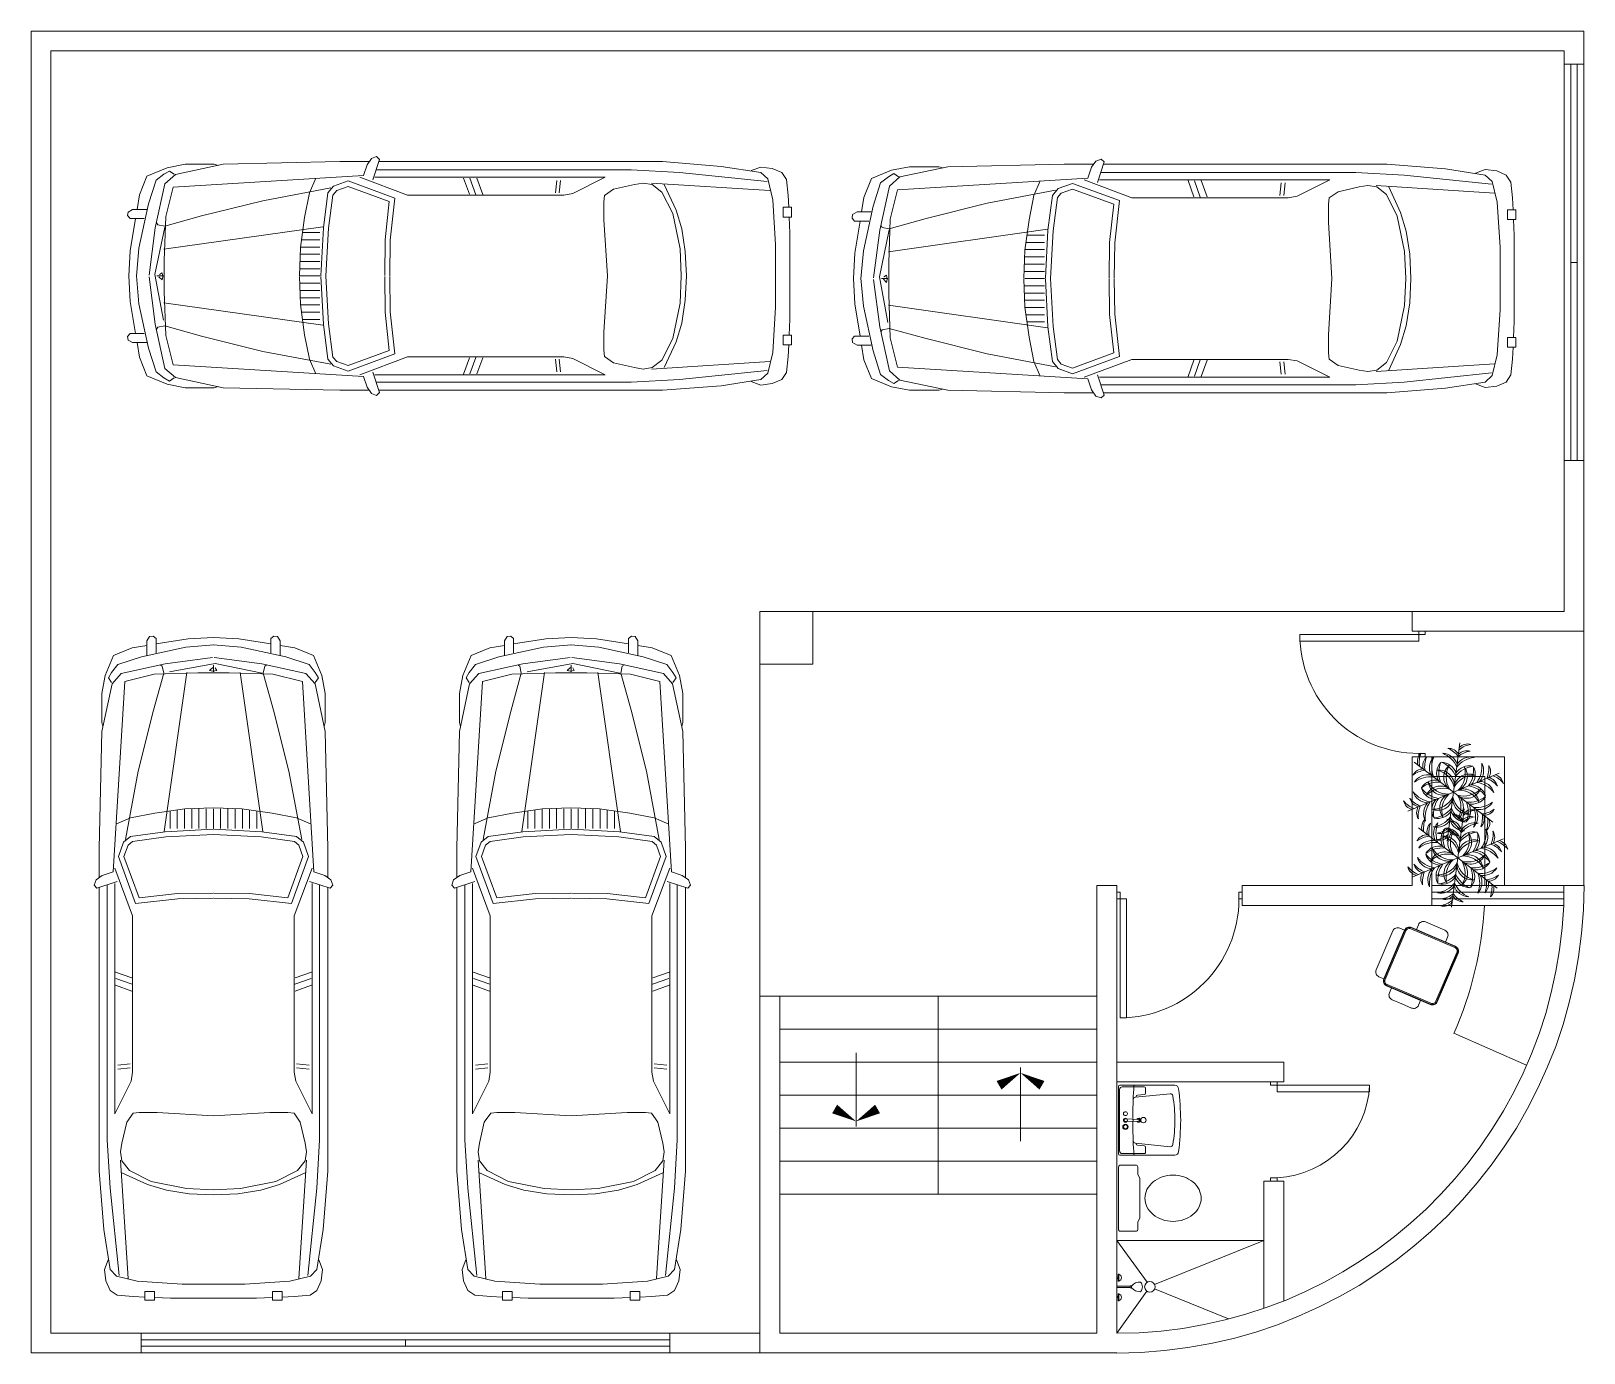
# Model space of a CAD drawing. Header units: millimetres. Extents: x 94 to 362, y 157 to 221.
# Drawn here: x 183.22 to 194.97, y 185.86 to 195.86 of the extents above; entities that cross this region are included whole.
import ezdxf

# ---------------------------------------------------------------- set-up
doc = ezdxf.new("R2010")
doc.units = ezdxf.units.MM
doc.layers.get('0').update_dxf_attribs({"lineweight": 9})
for name, color, linetype, lineweight in [('ARBOL', 3, 'Continuous', 9), ('eq', 5, 'Continuous', 9), ('puertas y muebles', 6, 'Continuous', 9)]:
    doc.layers.add(name, color=color, linetype=linetype, lineweight=lineweight)

# ---------------------------------------------------------------- blocks, each defined once
blk = doc.blocks.new('AUTO')
at = {"color": 0, "linetype": 'ByBlock'}
for p, q in [((1.4, 0.382), (1.532, 0.382)), ((1.4, 0.327), (1.54, 0.327)), ((1.4, 0.272), (1.549, 0.272)), ((1.4, 0.217), (1.549, 0.217)), ((1.4, 0.163), (1.549, 0.163)), ((1.4, 0.108), (1.549, 0.108)), ((1.4, 0.053), (1.549, 0.053)), ((1.4, -0.001), (1.549, -0.001)), ((1.4, -0.056), (1.549, -0.056)), ((1.4, -0.111), (1.549, -0.111)), ((1.4, -0.166), (1.549, -0.166)), ((1.4, -0.22), (1.54, -0.22)), ((1.4, -0.275), (1.532, -0.275))]:
    blk.add_line(p, q, dxfattribs=at)
for points in [[(0.999, 0.781), (0.948, 0.935), (0.971, 0.956), (1.01, 0.942), (1.043, 0.895), (1.071, 0.813), (2.511, 0.725), (2.566, 0.502), (2.578, 0.171), (2.578, 0.049)], [(-2.147, 0.573), (-2.142, 0.662), (-2.13, 0.783), (-2.095, 0.836), (-2.022, 0.867), (-1.936, 0.878), (-1.863, 0.851)], [(0.954, 0.918), (-1.192, 0.918), (-1.635, 0.883), (-1.936, 0.836), (-1.988, 0.788), (-2.026, 0.631), (-2.048, 0.29), (-2.048, 0.053)], [(-1.983, 0.767), (-1.321, 0.836), (-0.956, 0.857), (0.974, 0.857)], [(2.693, 0.06), (2.646, 0.418), (2.573, 0.752), (2.493, 0.821), (2.132, 0.899), (1.25, 0.918), (1.026, 0.918)], [(2.784, 0.557), (2.766, 0.668), (2.709, 0.809), (2.557, 0.872), (2.42, 0.899), (2.2, 0.899), (2.17, 0.89)], [(2.504, 0.824), (2.539, 0.848), (2.58, 0.824), (2.64, 0.778), (2.697, 0.599), (2.77, 0.263), (2.789, 0.051)], [(-1.11, 0.757), (-2.005, 0.699)], [(-1.373, 0.053), (-1.364, 0.237), (-1.338, 0.41), (-1.295, 0.552), (-1.205, 0.746)], [(-0.775, 0.053), (-0.749, 0.479), (-0.749, 0.615), (-0.754, 0.662), (-0.822, 0.71), (-0.981, 0.746), (-1.046, 0.757), (-1.115, 0.746), (-1.188, 0.689), (-1.27, 0.526), (-1.325, 0.258), (-1.334, 0.053)], [(1.099, 0.8), (0.738, 0.665), (-0.445, 0.665), (-0.513, 0.677), (-0.759, 0.8), (0.984, 0.8)], [(-0.411, 0.683), (-0.421, 0.777)], [(-0.382, 0.683), (-0.392, 0.777)], [(0.213, 0.794), (0.168, 0.671)], [(0.265, 0.792), (0.221, 0.669)], [(0.313, 0.795), (0.269, 0.672)], [(0.871, 0.056), (0.868, 0.324), (0.832, 0.643), (1.187, 0.773), (1.297, 0.733), (1.339, 0.682), (1.374, 0.418), (1.393, 0.056)], [(0.91, 0.056), (0.907, 0.326), (0.875, 0.616), (1.187, 0.731), (1.273, 0.7), (1.301, 0.666), (1.335, 0.415), (1.354, 0.054)], [(1.317, 0.72), (1.833, 0.623), (2.295, 0.507), (2.574, 0.43), (2.627, 0.441), (2.637, 0.456)], [(1.555, 0.056), (1.548, 0.269), (1.516, 0.497), (1.48, 0.682), (1.432, 0.792)], [(-2.155, 0.053), (-2.155, 0.379), (-2.15, 0.5)], [(2.71, 0.557), (2.818, 0.557), (2.852, 0.538), (2.855, 0.51), (2.837, 0.488), (2.729, 0.488)], [(2.845, 0.053), (2.835, 0.245), (2.795, 0.488)], [(1.377, 0.426), (2.58, 0.255)], [(2.574, -0.316), (2.648, 0.041), (2.584, 0.386)], [(-2.155, 0.053), (-2.155, -0.272), (-2.15, -0.393)], [(0.954, -0.812), (-1.192, -0.812), (-1.635, -0.776), (-1.936, -0.729), (-1.988, -0.682), (-2.026, -0.524), (-2.048, -0.183), (-2.048, 0.053)], [(-1.373, 0.053), (-1.364, -0.131), (-1.338, -0.304), (-1.295, -0.446), (-1.205, -0.64)], [(-0.775, 0.053), (-0.749, -0.372), (-0.749, -0.509), (-0.754, -0.556), (-0.822, -0.603), (-0.981, -0.64), (-1.046, -0.65), (-1.115, -0.64), (-1.188, -0.582), (-1.27, -0.419), (-1.325, -0.152), (-1.334, 0.053)], [(0.871, 0.051), (0.868, -0.217), (0.832, -0.536), (1.187, -0.666), (1.297, -0.627), (1.339, -0.576), (1.374, -0.312), (1.393, 0.051)], [(0.91, 0.05), (0.907, -0.22), (0.875, -0.51), (1.187, -0.624), (1.273, -0.593), (1.301, -0.559), (1.335, -0.308), (1.354, 0.053)], [(0.999, -0.674), (0.948, -0.829), (0.971, -0.85), (1.01, -0.835), (1.043, -0.788), (1.071, -0.707), (2.511, -0.619), (2.566, -0.396), (2.578, -0.065), (2.578, 0.057)], [(2.693, 0.047), (2.646, -0.312), (2.573, -0.645), (2.493, -0.715), (2.132, -0.792), (1.25, -0.812), (1.026, -0.812)], [(1.555, 0.051), (1.548, -0.162), (1.516, -0.39), (1.48, -0.576), (1.432, -0.686)], [(2.504, -0.717), (2.539, -0.741), (2.58, -0.717), (2.64, -0.671), (2.697, -0.493), (2.77, -0.157), (2.789, 0.056)], [(2.634, 0.053), (2.584, 0.053)], [(2.618, 0.059), (2.594, 0.083), (2.589, 0.059), (2.594, 0.029), (2.614, 0.041)], [(2.845, 0.053), (2.835, -0.138), (2.795, -0.381)], [(1.377, -0.32), (2.58, -0.149)], [(1.317, -0.614), (1.833, -0.516), (2.295, -0.401), (2.574, -0.323), (2.627, -0.334), (2.637, -0.35)], [(-2.147, -0.467), (-2.142, -0.556), (-2.13, -0.677), (-2.095, -0.729), (-2.022, -0.761), (-1.936, -0.771), (-1.863, -0.745)], [(2.784, -0.451), (2.766, -0.561), (2.709, -0.703), (2.557, -0.766), (2.42, -0.792), (2.2, -0.792), (2.17, -0.784)], [(2.71, -0.451), (2.818, -0.451), (2.852, -0.431), (2.855, -0.404), (2.837, -0.381), (2.729, -0.381)], [(1.099, -0.694), (0.738, -0.558), (-0.445, -0.558), (-0.513, -0.57), (-0.759, -0.694), (0.984, -0.694)], [(-0.411, -0.576), (-0.421, -0.67)], [(-0.382, -0.576), (-0.392, -0.67)], [(0.213, -0.688), (0.168, -0.564)], [(0.265, -0.686), (0.221, -0.562)], [(0.313, -0.688), (0.269, -0.565)], [(-1.11, -0.65), (-2.005, -0.593)], [(-1.983, -0.661), (-1.321, -0.729), (-0.956, -0.75), (0.974, -0.75)]]:
    blk.add_lwpolyline(points, dxfattribs=at)
for points in [[(-2.168, 0.573), (-2.104, 0.573), (-2.104, 0.5), (-2.168, 0.5)], [(-2.168, -0.467), (-2.104, -0.467), (-2.104, -0.393), (-2.168, -0.393)]]:
    blk.add_lwpolyline(points, close=True, dxfattribs=at)
blk = doc.blocks.new('LAVABO')
at = {"layer": 'puertas y muebles'}
for p, q in [((-0.237, 0.264), (0.178, 0.264)), ((-0.016, 0.242), (-0.016, 0.203)), ((0.16, 0.252), (-0.006, 0.252)), ((0.188, 0.254), (0.188, -0.255)), ((-0.202, 0.2), (0.059, 0.174)), ((-0.007, 0.193), (0.044, 0.189)), ((0.054, 0.179), (0.054, 0.176)), ((0.18, -0.233), (0.18, 0.232)), ((0.136, 0.009), (0.036, 0.005)), ((0.136, 0.009), (0.036, 0.005)), ((0.136, 0.009), (0.036, 0.005)), ((0.136, -0.011), (0.036, -0.007)), ((0.136, -0.011), (0.036, -0.007)), ((0.136, -0.011), (0.036, -0.007)), ((0.059, -0.175), (-0.202, -0.201)), ((-0.016, -0.204), (-0.016, -0.243)), ((0.044, -0.19), (-0.007, -0.194)), ((0.054, -0.177), (0.054, -0.18)), ((0.178, -0.265), (-0.237, -0.265)), ((-0.006, -0.253), (0.16, -0.253))]:
    blk.add_line(p, q, dxfattribs=at)
blk.add_circle((0.136, -0.051), 0.02, dxfattribs=at)
for centre, radius, start, end in [((0.036, -0.001), 0.015, 25.7136, 331.5084), ((0.036, -0.001), 0.015, 28.4916, 334.2864), ((0.036, -0.001), 0.006, 88.791, 269.5242), ((0.036, -0.001), 0.006, 90.4758, 271.209), ((0.036, -0.001), 0.006, 90.4758, 271.209), ((0.036, -0.001), 0.006, 88.791, 269.5242), ((0.136, -0.001), 0.01, 265.6644, 90.3859), ((0.136, -0.001), 0.01, 269.6141, 94.3356)]:
    blk.add_arc(centre, radius, start, end, dxfattribs=at)
for centre, major_axis, start_param, end_param in [((2.165, -0.044), (-1.731, 1.731), 0.670167, 0.767701), ((-0.237, 0.234), (-0.0212, 0.0212), -0.785398, 0.670167), ((-0.006, 0.242), (0.00707, 0.00707), 0.785398, 2.356194), ((0.066, 0.259), (-0.00354, 0.00354), 4.014577, 5.497787), ((-1.839, 0.092), (1.356, 1.356), 5.530746, 5.585373), ((0.16, 0.232), (0.0141, 0.0141), 5.497787, 7.068583), ((0.178, 0.254), (-0.00707, 0.00707), 3.926991, 5.497787), ((0.178, 0.254), (0.00707, 0.00707), 5.497787, 7.068583), ((0.952, -0.012), (0.842, 0.842), 2.191775, 2.346653), ((-0.204, 0.18), (0.0141, 0.0141), 0.688167, 2.191775), ((-0.006, 0.203), (-0.00707, 0.00707), 0.785398, 2.264146), ((0.044, 0.179), (-0.00707, 0.00707), 3.926991, 5.405738), ((0.058, 0.154), (0.0141, 0.0141), 5.535272, 6.971352), ((-2.274, 0.067), (-1.664, 1.664), 3.898359, 3.964476), ((0, 0), (-0.0144, 0.0144), 3.926991, 10.210176), ((0.136, 0.049), (-0.0104, 0.0104), 3.926991, 10.210176), ((0.136, -0.001), (-0.0104, 0.0104), 3.926991, 10.210176), ((2.165, 0.043), (1.731, 1.731), 2.373891, 2.471425), ((0.952, 0.011), (-0.842, 0.842), 0.79494, 0.949818), ((-2.274, -0.068), (1.664, 1.664), 5.460302, 5.526419), ((0.136, -0.051), (-0.0104, 0.0104), 3.926991, 10.210176), ((-0.204, -0.181), (0.0141, 0.0141), 2.520614, 4.024222), ((-0.006, -0.204), (0.00707, 0.00707), 0.877447, 2.356194), ((0.044, -0.18), (-0.00707, 0.00707), 2.448243, 3.926991), ((0.058, -0.155), (0.0141, 0.0141), 4.024222, 5.460302), ((-1.839, -0.093), (-1.356, 1.356), 3.839405, 3.894032), ((0.16, -0.233), (-0.0141, 0.0141), 2.356194, 3.926991), ((-0.237, -0.235), (-0.0212, 0.0212), 0.900629, 2.356194), ((-0.006, -0.243), (0.00707, 0.00707), 2.356194, 3.926991), ((0.066, -0.26), (0.00354, 0.00354), 3.926991, 5.410201), ((0.178, -0.255), (0.00707, 0.00707), 3.926991, 5.497787), ((0.178, -0.255), (0.00707, 0.00707), 3.926991, 5.497787)]:
    blk.add_ellipse(centre, major_axis=major_axis, ratio=1, start_param=start_param, end_param=end_param, dxfattribs=at)
blk = doc.blocks.new('FLECHA')
blk.add_line((0, 5.95), (0, 0))
for points in [[(0, 4.89, 0, 2, 0), (-4.33, 2.39, 2, 2, 0)], [(0, 4.89, 0, 2, 0), (4.33, 2.39, 2, 2, 0)]]:
    blk.add_lwpolyline(points, format="xyseb")
blk = doc.blocks.new('S39')
for points in [[(-0.25, -0.1), (-0.25, -0.05, -0.414214), (-0.2, 0), (0.2, 0, -0.414214), (0.25, -0.05), (0.25, -0.1), (-0.25, -0.1)], [(-0.3, -0.4), (-0.3, -0.15, -0.414214), (-0.25, -0.1), (0.25, -0.1, -0.414214), (0.3, -0.15), (0.3, -0.6, -0.414214), (0.25, -0.65), (-0.25, -0.65, -0.414214), (-0.3, -0.6), (-0.3, -0.4)], [(-0.4, -0.35), (-0.4, -0.25, -0.414214), (-0.35, -0.2), (-0.3, -0.2), (-0.3, -0.5), (-0.35, -0.5, -0.414214), (-0.4, -0.45), (-0.4, -0.35)], [(0.3, -0.35), (0.3, -0.2), (0.35, -0.2, -0.414214), (0.4, -0.25), (0.4, -0.45, -0.414214), (0.35, -0.5), (0.3, -0.5), (0.3, -0.35)]]:
    blk.add_lwpolyline(points, format="xyb")
for points in [[(-0.296, -0.4), (-0.296, -0.15, -0.414214), (-0.25, -0.104), (0.25, -0.104, -0.414214), (0.296, -0.15), (0.296, -0.6, -0.414214), (0.25, -0.646), (-0.25, -0.646, -0.414214), (-0.296, -0.6)], [(-0.287, -0.4), (-0.287, -0.15, -0.414214), (-0.25, -0.113), (0.25, -0.113, -0.414214), (0.287, -0.15), (0.287, -0.6, -0.414214), (0.25, -0.637), (-0.25, -0.637, -0.414214), (-0.287, -0.6)]]:
    blk.add_lwpolyline(points, format="xyb", close=True)
blk = doc.blocks.new('PLANTA_PLANTA')
at = {"layer": 'ARBOL', "linetype": 'ByBlock'}
for p in [(0.072, 0.495), (-0.39, 0.302), (0.469, 0.191), (-0.454, -0.193), (-0.057, -0.497), (0.405, -0.304)]:
    blk.add_line(p, (0.008, -0.001), dxfattribs=at)
for centre, radius, start, end in [((0.225, 0.224), 0.26, 99.2504, 128.5535), ((0.149, 0.37), 0.115, 73.0055, 136.3398), ((-0.242, 0.307), 0.115, 133.0055, 196.3398), ((-0.078, 0.299), 0.26, 159.2504, 188.5535), ((-0.188, 0.266), 0.115, 133.0055, 196.3398), ((-0.024, 0.258), 0.26, 159.2504, 188.5535), ((-0.076, 0.245), 0.16, 137.2361, 207.3809), ((0.055, 0.251), 0.268, 157.5932, 201.2586), ((-0.108, 0.231), 0.16, 17.8787, 88.0235), ((-0.204, 0.143), 0.268, 24.001, 67.6664), ((-0.044, 0.326), 0.115, 28.9198, 92.2541), ((-0.154, 0.204), 0.26, 36.7061, 66.0092), ((0.249, 0.084), 0.268, 97.5932, 141.2586), ((0.179, 0.194), 0.16, 77.2361, 147.3809), ((0.216, 0.156), 0.26, 99.2504, 128.5535), ((0.141, 0.302), 0.115, 73.0055, 136.3398), ((-0.301, 0.118), 0.115, 88.9198, 152.2541), ((-0.251, -0.039), 0.26, 96.7061, 126.0092), ((-0.251, 0.015), 0.16, 77.8787, 148.0235), ((-0.003, 0.189), 0.16, 137.2361, 207.3809), ((-0.14, 0.065), 0.156, 356.0557, 96.2644), ((-0.214, -0.008), 0.236, 14.2963, 75.8176), ((0.127, 0.196), 0.268, 157.5932, 201.2586), ((-0.216, 0.053), 0.268, 24.001, 67.6664), ((-0.12, 0.141), 0.16, 17.8787, 88.0235), ((0.064, 0.15), 0.156, 128.9952, 229.2039), ((0.169, 0.151), 0.236, 149.442, 210.9633), ((0.167, 0.026), 0.156, 68.9952, 169.2039), ((0.22, -0.065), 0.236, 89.442, 150.9633), ((0.238, -0.006), 0.268, 97.5932, 141.2586), ((0.167, 0.104), 0.16, 77.2361, 147.3809), ((-0.11, 0.187), 0.236, 314.2963, 15.8176), ((-0.009, 0.16), 0.156, 296.0557, 36.2644), ((-0.058, 0.22), 0.268, 324.001, 7.6664), ((0.067, 0.18), 0.16, 317.8787, 28.0235), ((0.026, 0.255), 0.268, 324.001, 7.6664), ((0.151, 0.215), 0.16, 317.8787, 28.0235), ((0.104, 0.241), 0.26, 336.7061, 6.0092), ((0.265, 0.207), 0.115, 328.9198, 32.2541), ((0.311, -0.077), 0.26, 39.2504, 68.5535), ((0.399, 0.062), 0.115, 13.0055, 76.3398), ((-0.247, 0.05), 0.16, 197.2361, 267.3809), ((-0.187, 0.166), 0.268, 217.5932, 261.2586), ((-0.223, -0.113), 0.268, 84.001, 127.6664), ((-0.179, -0.04), 0.16, 77.8787, 148.0235), ((-0.151, -0.168), 0.268, 84.001, 127.6664), ((-0.163, 0.085), 0.16, 197.2361, 267.3809), ((-0.103, 0.201), 0.268, 217.5932, 261.2586), ((-0.123, -0.095), 0.156, 56.0557, 156.2644), ((-0.097, -0.197), 0.236, 74.2963, 135.8176), ((-0.044, 0.215), 0.236, 209.442, 270.9633), ((-0.095, 0.124), 0.156, 188.9952, 289.2039), ((0.112, 0.195), 0.236, 254.2963, 315.8176), ((0.138, 0.093), 0.156, 236.0557, 336.2644), ((0.059, -0.217), 0.236, 29.442, 90.9633), ((0.11, -0.125), 0.156, 8.9952, 109.2039), ((0.118, -0.203), 0.268, 37.5932, 81.2586), ((0.178, -0.087), 0.16, 17.2361, 87.3809), ((0.202, -0.168), 0.268, 37.5932, 81.2586), ((0.262, -0.052), 0.16, 17.2361, 87.3809), ((0.248, -0.103), 0.26, 39.2504, 68.5535), ((0.336, 0.035), 0.115, 13.0055, 76.3398), ((-0.384, -0.064), 0.115, 193.0055, 256.3398), ((-0.295, 0.075), 0.26, 219.2504, 248.5535), ((-0.233, 0.101), 0.26, 219.2504, 248.5535), ((-0.321, -0.037), 0.115, 193.0055, 256.3398), ((-0.25, -0.209), 0.115, 148.9198, 212.2541), ((-0.089, -0.243), 0.26, 156.7061, 186.0092), ((-0.135, -0.217), 0.16, 137.8787, 208.0235), ((-0.011, -0.257), 0.268, 144.001, 187.6664), ((-0.052, -0.182), 0.16, 137.8787, 208.0235), ((-0.205, 0.063), 0.236, 269.442, 330.9633), ((-0.152, -0.028), 0.156, 248.9952, 349.2039), ((0.073, -0.222), 0.268, 144.001, 187.6664), ((0.024, -0.161), 0.156, 116.0557, 216.2644), ((0.125, -0.189), 0.236, 134.2963, 195.8176), ((0.155, -0.067), 0.156, 176.0557, 276.2644), ((0.229, 0.006), 0.236, 194.2963, 255.8176), ((-0.154, -0.153), 0.236, 329.442, 30.9633), ((-0.049, -0.152), 0.156, 308.9952, 49.2039), ((-0.112, -0.198), 0.268, 337.5932, 21.2586), ((0.019, -0.191), 0.16, 317.2361, 27.3809), ((0.166, 0.166), 0.268, 264.001, 307.6664), ((0.194, 0.038), 0.16, 257.8787, 328.0235), ((-0.039, -0.253), 0.268, 337.5932, 21.2586), ((0.238, 0.111), 0.268, 264.001, 307.6664), ((0.266, -0.017), 0.16, 257.8787, 328.0235), ((-0.234, -0.086), 0.268, 277.5932, 321.2586), ((-0.163, -0.196), 0.16, 257.2361, 327.3809), ((-0.222, 0.004), 0.268, 277.5932, 321.2586), ((-0.152, -0.106), 0.16, 257.2361, 327.3809), ((0.123, -0.233), 0.16, 197.8787, 268.0235), ((0.22, -0.145), 0.268, 204.001, 247.6664), ((0.135, -0.143), 0.16, 197.8787, 268.0235), ((0.231, -0.055), 0.268, 204.001, 247.6664), ((0.091, -0.247), 0.16, 317.2361, 27.3809), ((0.039, -0.26), 0.26, 339.2504, 8.5535), ((0.203, -0.268), 0.115, 313.0055, 16.3398), ((0.266, 0.037), 0.26, 276.7061, 306.0092), ((0.316, -0.12), 0.115, 268.9198, 332.2541), ((0.093, -0.301), 0.26, 339.2504, 8.5535), ((0.258, -0.309), 0.115, 313.0055, 16.3398), ((-0.21, -0.226), 0.26, 279.2504, 308.5535), ((-0.134, -0.372), 0.115, 253.0055, 316.3398), ((-0.201, -0.158), 0.26, 279.2504, 308.5535), ((-0.125, -0.304), 0.115, 253.0055, 316.3398), ((0.059, -0.328), 0.115, 208.9198, 272.2541), ((0.169, -0.206), 0.26, 216.7061, 246.0092)]:
    blk.add_arc(centre, radius, start, end, dxfattribs=at)
blk = doc.blocks.new('PUERTA70')
at = {"layer": 'puertas y muebles'}
for points in [[(0, -0.025), (0, 0.025), (0.025, 0.025), (0.025, -0.025)], [(0.725, -0.025), (0.725, 0.025), (0.75, 0.025), (0.75, -0.025)], [(0.025, -0.725), (0.075, -0.725), (0.075, -0.025), (0.025, -0.025)]]:
    blk.add_lwpolyline(points, close=True, dxfattribs=at)
blk.add_arc((-0.015, 0.015), 0.741, 273.0741, 356.9259, dxfattribs=at)
blk = doc.blocks.new('WCPLA')
at = {"color": 0, "linetype": 'ByBlock'}
for points in [[(0, 149), (-15, 181), (-15, 238, 0.414214), (-28, 250), (-148, 250, 0.414214), (-160, 238), (-160, -238, 0.414214), (-148, -250), (-28, -250, 0.414214), (-15, -238), (-15, -181), (0, -149)], [(465, 0, 0.117036), (449, 65, 0.104338), (402, 124, 0.09029), (335, 161, 0.08237), (252, 175, 0.08237), (169, 161, 0.09029), (102, 124, 0.104338), (55, 65, 0.117036), (40, 0, 0.117036), (55, -65, 0.104338), (102, -124, 0.09029), (169, -161, 0.08237), (252, -175, 0.08237), (335, -161, 0.09029), (402, -124, 0.104338), (449, -65, 0.117036)]]:
    blk.add_lwpolyline(points, format="xyb", close=True, dxfattribs=at)
blk = doc.blocks.new('PUERTA90')
at = {"layer": 'puertas y muebles'}
for points in [[(0.025, -0.025), (-0.025, -0.025), (-0.025, 0), (0.025, 0)], [(0.025, -0.95), (-0.025, -0.95), (-0.025, -0.925), (0.025, -0.925)], [(0.925, -0.925), (0.925, -0.875), (0.025, -0.875), (0.025, -0.925)]]:
    blk.add_lwpolyline(points, close=True, dxfattribs=at)
blk.add_arc((0.025, -0.925), 0.9, 360, 90, dxfattribs=at)

msp = doc.modelspace()

# ---------------------------------------------------------------- linework, layer by layer
for p, q in [((194.974, 195.863), (183.224, 195.863)), ((194.974, 191.323), (194.974, 195.863)), ((183.374, 195.713), (183.374, 186.013)), ((193.674, 191.473), (189.139, 191.473)), ((194.824, 191.473), (193.674, 191.473)), ((193.674, 191.323), (193.674, 191.473)), ((194.974, 191.323), (193.674, 191.323)), ((194.974, 189.398), (194.974, 191.323)), ((188.739, 188.563), (188.739, 191.073)), ((193.674, 189.398), (193.674, 190.373)), ((193.824, 190.373), (193.674, 190.373)), ((193.824, 190.373), (194.374, 190.373)), ((193.824, 189.398), (193.824, 190.373)), ((194.374, 189.398), (194.374, 190.373)), ((193.824, 190.223), (194.224, 190.223)), ((194.224, 189.398), (194.224, 190.223)), ((191.439, 189.398), (191.289, 189.398)), ((192.389, 189.398), (192.389, 189.248)), ((193.674, 189.398), (192.389, 189.398)), ((193.824, 189.398), (194.974, 189.398)), ((194.821, 189.248), (192.389, 189.248)), ((188.889, 188.563), (188.739, 188.563)), ((188.889, 188.563), (191.289, 188.563)), ((188.889, 188.563), (188.889, 187.063)), ((190.089, 188.563), (190.089, 187.063)), ((191.289, 188.563), (191.289, 187.063)), ((188.889, 188.313), (191.289, 188.313)), ((193.99, 188.281), (194.54, 188.04)), ((188.889, 188.063), (191.289, 188.063)), ((191.439, 188.063), (192.703, 188.063)), ((191.439, 187.913), (192.703, 187.913)), ((188.889, 187.813), (191.289, 187.813)), ((188.889, 187.563), (191.289, 187.563)), ((188.889, 187.313), (191.289, 187.313)), ((188.889, 187.063), (191.289, 187.063)), ((192.553, 187.163), (192.703, 187.163)), ((183.374, 186.013), (188.739, 186.013)), ((188.889, 186.013), (191.289, 186.013)), ((183.224, 185.863), (191.439, 185.863))]:
    msp.add_line(p, q)
for points in [[(183.224, 185.863), (183.224, 195.863), (188.306, 195.863)], [(183.374, 195.713), (194.824, 195.713), (194.824, 191.473)], [(191.289, 186.013), (191.289, 189.398)], [(191.439, 186.013), (191.439, 189.398)], [(188.739, 188.563), (188.739, 185.863)], [(188.889, 187.258), (188.889, 188.563)], [(192.703, 187.913), (192.703, 188.063)], [(188.889, 186.013), (188.889, 187.108)], [(192.553, 186.202), (192.553, 187.163)], [(192.703, 186.258), (192.703, 187.163)], [(186.589, 185.863), (183.439, 185.863)]]:
    msp.add_lwpolyline(points)
msp.add_lwpolyline([(189.139, 191.473), (188.739, 191.473), (188.739, 191.073), (189.139, 191.073)], close=True)
for radius, start, end in [(3.536, 270, 0), (3.386, 270, 357.4606), (2.786, 336.3441, 356.9131)]:
    msp.add_arc((191.439, 189.398), radius, start, end)
at = {"layer": 'eq'}
for p, q in [((189.467, 187.798), (189.467, 188.132)), ((190.711, 187.798), (190.711, 187.465))]:
    msp.add_line(p, q, dxfattribs=at)
at = {"layer": 'puertas y muebles'}
for p, q in [((194.974, 195.613), (194.824, 195.613)), ((194.974, 192.613), (194.824, 192.613)), ((193.824, 189.398), (193.824, 189.248)), ((194.821, 189.398), (194.821, 189.248)), ((191.67, 186.398), (191.439, 186.713)), ((191.726, 186.38), (192.553, 186.713)), ((191.438, 186.436), (191.45, 186.436)), ((191.438, 186.426), (191.45, 186.426)), ((191.439, 186.367), (191.541, 186.367)), ((191.439, 186.358), (191.541, 186.358)), ((191.438, 186.291), (191.45, 186.291)), ((191.438, 186.281), (191.45, 186.281)), ((191.668, 186.329), (191.439, 186.013)), ((191.726, 186.347), (192.286, 186.121)), ((184.057, 186.013), (184.057, 185.863)), ((188.057, 186.013), (188.057, 185.863))]:
    msp.add_line(p, q, dxfattribs=at)
for points in [[(194.924, 194.113), (194.874, 194.113), (194.874, 195.613), (194.924, 195.613)], [(194.924, 192.613), (194.874, 192.613), (194.874, 194.113), (194.924, 194.113)], [(194.821, 189.348), (194.821, 189.298), (193.824, 189.298), (193.824, 189.348)], [(191.45, 186.406), (191.45, 186.458), (191.456, 186.458), (191.456, 186.406)], [(191.541, 186.356), (191.541, 186.37), (191.552, 186.37), (191.552, 186.356)], [(191.45, 186.311), (191.45, 186.258), (191.456, 186.258), (191.456, 186.311)], [(186.057, 185.963), (186.057, 185.913), (184.057, 185.913), (184.057, 185.963)], [(188.057, 185.963), (188.057, 185.913), (186.057, 185.913), (186.057, 185.963)]]:
    msp.add_lwpolyline(points, close=True, dxfattribs=at)
msp.add_lwpolyline([(191.439, 186.013), (191.439, 186.713), (192.553, 186.713), (192.553, 186.202)], dxfattribs=at)
msp.add_lwpolyline([(191.552, 186.369, -0.245995), (191.62, 186.399, -0.165677), (191.633, 186.363, -0.161696), (191.62, 186.326, -0.247972), (191.552, 186.356)], format="xyb", dxfattribs=at)
msp.add_circle((191.69, 186.363), 0.04, dxfattribs=at)
for centre in [(191.446, 186.432), (191.446, 186.284)]:
    msp.add_arc(centre, 0.0281, 290.6452, 69.3548, dxfattribs=at)

# ---------------------------------------------------------------- block references
for p, rotation in [((186.81, 194.063), 180), ((192.292, 194.044), 180), ((184.658, 188.431), 90), ((187.364, 188.431), 90)]:
    msp.add_blockref('AUTO', p, dxfattribs=dict(rotation=rotation))
at = {"xscale": -1, "rotation": 90}
msp.add_blockref('PUERTA70', (192.628, 187.913), dxfattribs=at)
at = {"layer": 'ARBOL', "xscale": 0.75, "yscale": 0.75, "zscale": 0.75}
for p in [(193.982, 190.106), (194.014, 189.608)]:
    msp.add_blockref('PLANTA_PLANTA', p, dxfattribs=at)
at = {"layer": 'eq', "xscale": 0.0375000000003638, "yscale": 0.03749999999854481, "zscale": 0.0375000000003638}
msp.add_blockref('FLECHA', (190.711, 187.798), dxfattribs=at)
at = {"layer": 'eq', "xscale": 0.0375000000003638, "yscale": 0.03749999999854481, "zscale": 0.0375000000003638, "rotation": 180}
msp.add_blockref('FLECHA', (189.467, 187.798), dxfattribs=at)
at = {"layer": 'puertas y muebles'}
for p, rotation in [((193.749, 190.373), 180), ((192.389, 189.323), 270)]:
    msp.add_blockref('PUERTA90', p, dxfattribs=dict(at, rotation=rotation))
at = {"layer": 'puertas y muebles', "xscale": 0.7999999999999582, "yscale": 0.7999999999999582, "zscale": 0.7999999999999582, "rotation": 66.84367534994477}
msp.add_blockref('S39', (193.465, 188.908), dxfattribs=at)
at = {"layer": 'puertas y muebles', "xscale": -1}
msp.add_blockref('LAVABO', (191.641, 187.624), dxfattribs=at)
at = {"layer": 'puertas y muebles', "xscale": 0.0009999999310821295, "yscale": 0.0009999999892897904, "zscale": 0.001}
msp.add_blockref('WCPLA', (191.613, 187.033), dxfattribs=at)

doc.saveas('drawing.dxf')
